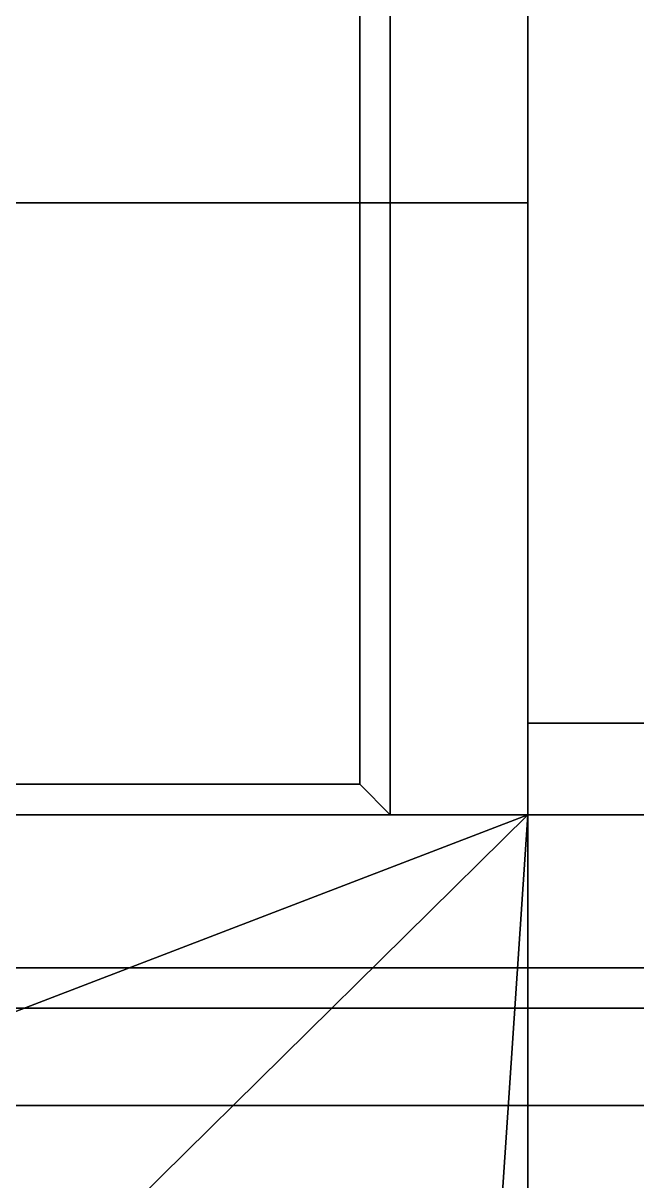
# Model space of a CAD drawing. Header units: millimetres. Extents: x -1.3 to 1.3, y -3 to 8.8.
# Drawn here: x 0.39 to 0.791, y 1.771 to 2.528 of the extents above; entities that cross this region are included whole.
import ezdxf

# ---------------------------------------------------------------- set-up
doc = ezdxf.new("R2010")
doc.units = ezdxf.units.MM
doc.header["$MEASUREMENT"] = 0
doc.layers.add('fenders', color=6, linetype='Continuous')

msp = doc.modelspace()

# ---------------------------------------------------------------- linework, layer by layer
for points in [[(0.63, 2.01, 1.7), (0.72, 2.01, 1.7), (0.72, 3.21, 1.43), (0.63, 2.57, 1.574)], [(0.72, 2.41, 0.3), (0.72, 2.91, 0.35), (0.72, 3.21, 0.65), (0.72, 3.21, 1.43)], [(0.72, 2.07, 1.31), (0.72, 2.07, 0.398), (0.72, 2.41, 0.3), (0.72, 3.21, 1.43)], [(0.72, 1.56, 1.43), (0.72, 2.07, 1.31), (0.72, 3.21, 1.43), (0.72, 2.01, 1.7)], [(0.72, 2.91, 0.35), (0.72, 2.41, 0.3), (-0.72, 2.41, 0.3), (-0.72, 2.91, 0.35)], [(0.61, 2.03, 1.72), (0.63, 2.01, 1.7), (0.63, 2.57, 1.574), (0.61, 2.55, 1.61)], [(0.08, 2.55, 1.61), (0.08, 2.03, 1.72), (0.61, 2.03, 1.72), (0.61, 2.55, 1.61)], [(0.12, -1.74, 0.3), (-0.72, 2.41, 0.3), (0.72, 2.41, 0.3), (0.72, -1.74, 0.3)], [(0.72, -1.74, 0.3), (0.72, 2.41, 0.3), (0.72, 2.07, 0.398), (0.72, -1.81, 0.398)], [(1.22, 1.56, 1.43), (1.22, 2.07, 1.31), (0.72, 2.07, 1.31), (0.72, 1.56, 1.43)], [(1.14, 2.07, 1.31), (1.14, 2.07, 0.398), (0.72, 2.07, 0.398), (0.72, 2.07, 1.31)], [(1.14, 2.07, 0.398), (1.14, -1.81, 0.398), (0.72, -1.81, 0.398), (0.72, 2.07, 0.398)], [(0.08, 2.03, 1.72), (0.06, 2.01, 1.7), (0.63, 2.01, 1.7), (0.61, 2.03, 1.72)], [(-0.72, 2.01, 1.7), (-0.72, 2.01, 1.7), (-0.43222, 1.56778, 1.7), (0.72, 2.01, 1.7)], [(0, 1.3, 1.7), (0.72, 2.01, 1.7), (-0.43222, 1.56778, 1.7), (-0.4, 1.49, 1.7)], [(0.63, 0.67, 1.7), (0.72, 2.01, 1.7), (0, 1.3, 1.7), (0.06, 0.67, 1.7)], [(0.63, 0.45, 1.7), (0.72, -1.3, 1.7), (0.72, 2.01, 1.7), (0.63, 0.67, 1.7)], [(0.72, -0.72, 1.43), (0.72, 1.56, 1.43), (0.72, 2.01, 1.7), (0.72, -1.3, 1.7)], [(0.87, 1.88364, 1.86364), (0.87, 1.91, 1.8), (0.07, 1.91, 1.8), (0.07, 1.88364, 1.86364)], [(0.87, 1.91, 1.8), (0.87, 1.88364, 1.73636), (0.07, 1.88364, 1.73636), (0.07, 1.91, 1.8)], [(0.87, 1.82, 1.89), (0.87, 1.88364, 1.86364), (0.07, 1.88364, 1.86364), (0.07, 1.82, 1.89)], [(0.87, 1.88364, 1.73636), (0.87, 1.82, 1.71), (0.07, 1.82, 1.71), (0.07, 1.88364, 1.73636)], [(0.87, 1.75636, 1.86364), (0.87, 1.82, 1.89), (0.07, 1.82, 1.89), (0.07, 1.75636, 1.86364)], [(0.87, 1.82, 1.71), (0.87, 1.75636, 1.73636), (0.07, 1.75636, 1.73636), (0.07, 1.82, 1.71)]]:
    msp.add_3dface(points)
at = {"layer": 'fenders'}
for points in [[(1.22, 2.01, 1.7), (1.22, 3.21, 1.43), (0.72, 3.21, 1.43), (0.72, 2.01, 1.7)], [(1.22, -0.8, 1.7), (1.22, 2.01, 1.7), (0.72, 2.01, 1.7), (0.72, -0.8, 1.7)]]:
    msp.add_3dface(points, dxfattribs=at)

doc.saveas('drawing.dxf')
